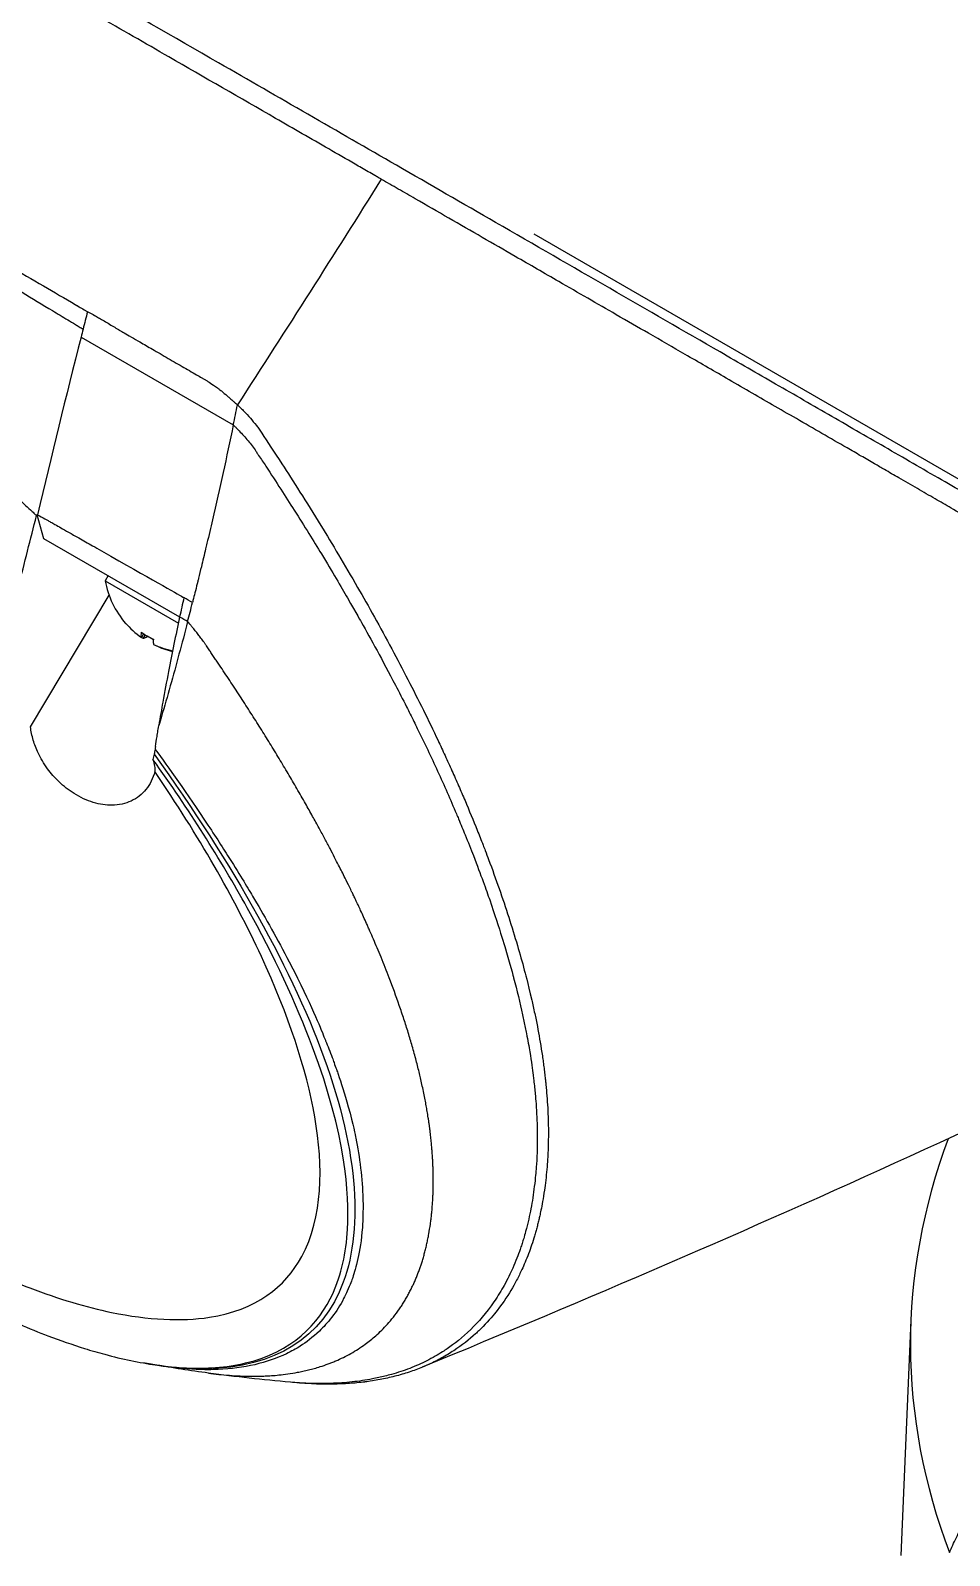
# Model space of a CAD drawing. Header units: millimetres. Extents: x 0 to 4378, y 0 to 2376.
# Drawn here: x 2578 to 2624.8, y 1085.2 to 1162.8 of the extents above; entities that cross this region are included whole.
import ezdxf

# ---------------------------------------------------------------- set-up
doc = ezdxf.new("R2010")
doc.units = ezdxf.units.MM
doc.header["$LTSCALE"] = 0.2
doc.layers.add('01_Object Line', color=4, linetype='Continuous')

# ---------------------------------------------------------------- blocks, each defined once
blk = doc.blocks.new('A$C7c2cc22e_1')
for p, q in [((143.567, 89.489), (93.457, 118.42)), ((70.196, 114.767), (70.19, 114.764)), ((71.664, 113.93), (71.664, 113.931)), ((72.081, 113.681), (72.081, 113.681)), ((72.374, 113.506), (72.374, 113.506)), ((70.381, 113.175), (78.138, 108.697)), ((68.116, 104.083), (68.133, 104.147)), ((68.133, 104.147), (68.478, 102.919)), ((68.478, 102.919), (75.406, 98.92)), ((71.759, 101.025), (71.609, 100.765)), ((71.609, 100.765), (75.339, 98.612)), ((67.808, 93.325), (71.807, 100.029)), ((75.914, 99.081), (75.914, 99.081)), ((73.567, 98.07), (73.459, 97.883)), ((73.647, 98.019), (73.542, 97.835)), ((74.169, 97.484), (74.164, 97.476)), ((79.621, 83.856), (79.621, 83.857)), ((85.215, 82.656), (85.215, 82.656)), ((93.002, 80.78), (93.002, 80.78)), ((81.484, 80.37), (81.484, 80.37)), ((92.437, 80.463), (92.437, 80.463)), ((83.527, 75.496), (83.526, 75.495)), ((94.179, 73.185), (94.179, 73.185)), ((88.325, 70.303), (88.323, 70.302)), ((84.323, 68.361), (84.323, 68.361)), ((84.743, 68.564), (84.743, 68.564)), ((87.364, 65.057), (87.363, 65.057)), ((92.433, 64.901), (92.434, 64.901)), ((112.65, 63.124), (112.137, 51.133)), ((76.877, 60.42), (76.877, 60.42)), ((81.043, 59.956), (81.043, 59.956))]:
    blk.add_line(p, q)
blk.add_arc((76.057, 101.568), 4.52, 190.23927, 221.11569)
for centre, major_axis, ratio, start_param, end_param in [((349.822, 164.031), (-208.853, -361.745), 0.577358, 5.164502, 5.166839), ((81.428, 117.325), (19.442, 73.226), 0.127385, 1.655733, 1.661268), ((292.283, 205.924), (-182.918, -328.259), 0.457828, 5.239498, 5.26738), ((10.909, 165.217), (5.429, 156.221), 0.471587, 4.35863, 4.365662), ((31.69, 145.559), (-3.46, -106.502), 0.473271, 1.130487, 1.140589), ((74.812, 102.287), (-2.14, -3.707), 0.13192, 6.1984, 6.279137), ((76.015, 101.592), (-2.252, -3.901), 0.99126, 5.955485, 6.202632), ((50.946, 113.011), (-26.703, 15.385), 0.000064, 3.514611, 3.554449), ((75.746, 101.748), (-2.252, -3.901), 0.13192, 5.955485, 6.202632), ((75.891, 101.664), (-2.14, -3.707), 0.99126, 6.1984, 6.367971), ((76.098, 101.545), (-2.252, -3.901), 0.99126, 6.181124, 6.202632), ((75.746, 101.748), (-2.252, -3.901), 0.13192, 0.080554, 0.31695), ((76.222, 101.473), (-2.14, -3.707), 0.99126, 6.23809, 6.279137), ((76.368, 101.389), (-2.252, -3.901), 0.13192, 5.955485, 6.202632), ((76.015, 101.592), (-2.252, -3.901), 0.99126, 0.080554, 0.308679), ((76.098, 101.545), (-2.252, -3.901), 0.99126, 0.080554, 0.288386), ((198.541, 61.899), (-85.917, 0), 0.57735, 6.070864, 6.498972)]:
    blk.add_ellipse(centre, major_axis=major_axis, ratio=ratio, start_param=start_param, end_param=end_param)
for points, knots in [([(85.676, 121.21), (85.659, 121.219), (85.595, 121.256), (85.454, 121.338), (85.398, 121.37), (85.231, 121.466), (85.12, 121.53), (84.785, 121.723), (84.562, 121.851), (83.892, 122.237), (83.444, 122.495), (82.099, 123.27), (81.198, 123.788), (78.49, 125.347), (76.673, 126.393), (73.646, 128.136), (72.436, 128.832), (69.619, 130.454), (68.016, 131.377), (65.527, 132.81), (64.631, 133.326), (63.266, 134.113), (62.792, 134.385), (61.819, 134.946), (61.32, 135.234), (59.636, 136.204), (58.468, 136.877), (56.205, 138.182), (55.11, 138.813), (52.984, 140.04), (51.954, 140.634), (49.961, 141.785), (48.999, 142.341), (47.844, 143.009), (47.615, 143.142), (46.936, 143.535), (46.494, 143.791), (45.621, 144.298), (45.19, 144.547), (44.379, 145.018), (43.998, 145.24), (42.929, 145.861), (42.267, 146.246), (41.092, 146.931), (40.572, 147.235), (39.648, 147.774), (39.239, 148.014), (38.764, 148.292), (38.68, 148.341), (38.456, 148.472), (38.319, 148.552), (37.893, 148.802), (37.614, 148.966), (36.884, 149.394), (36.461, 149.643), (35.5, 150.209), (35.013, 150.497), (34.408, 150.855), (34.227, 150.962), (34.027, 151.081), (33.988, 151.105), (33.895, 151.16), (33.841, 151.192), (33.765, 151.238), (33.741, 151.252), (33.705, 151.274), (33.693, 151.281), (33.663, 151.299), (33.65, 151.306), (33.647, 151.308)], [-1.691817, -1.691817, -1.691817, -1.691817, -1.685693, -1.685693, -1.681725, -1.681725, -1.673789, -1.673789, -1.657916, -1.657916, -1.626174, -1.626174, -1.562675, -1.562675, -1.435698, -1.435698, -1.351034, -1.351034, -1.238185, -1.238185, -1.174022, -1.174022, -1.139664, -1.139664, -1.103057, -1.103057, -1.015385, -1.015385, -0.929461, -0.929461, -0.843958, -0.843958, -0.758525, -0.758525, -0.737003, -0.737003, -0.694304, -0.694304, -0.650672, -0.650672, -0.610004, -0.610004, -0.533695, -0.533695, -0.466986, -0.466986, -0.408715, -0.408715, -0.396001, -0.396001, -0.374521, -0.374521, -0.328153, -0.328153, -0.246913, -0.246913, -0.125005, -0.125005, -0.064057, -0.064057, -0.04882, -0.04882, -0.025982, -0.025982, -0.014544, -0.014544, -0.008825, -0.008825, -0.000001, -0.000001, -0.000001, -0.000001]), ([(144.844, 88.054), (144.841, 88.055), (144.816, 88.072), (144.73, 88.124), (144.693, 88.147), (144.567, 88.223), (144.464, 88.285), (144.099, 88.503), (143.783, 88.691), (142.63, 89.37), (141.59, 89.979), (139.471, 91.215), (138.519, 91.769), (136.445, 92.974), (135.587, 93.471), (135.251, 93.668), (135.191, 93.702), (134.948, 93.845), (134.763, 93.953), (133.809, 94.512), (132.977, 94.998), (131.112, 96.089), (130.068, 96.699), (128.471, 97.632), (127.974, 97.923), (127.298, 98.317), (127.139, 98.411), (126.813, 98.601), (126.649, 98.696), (126.148, 98.986), (125.792, 99.193), (124.766, 99.788), (124.092, 100.179), (121.778, 101.52), (120.094, 102.495), (117.501, 103.997), (116.628, 104.502), (115.296, 105.273), (114.845, 105.533), (113.425, 106.355), (112.458, 106.914), (110.53, 108.028), (109.585, 108.574), (107.678, 109.676), (106.727, 110.225), (104.83, 111.321), (103.887, 111.865), (99.265, 114.533), (95.436, 116.741), (89.833, 119.969), (88.146, 120.941), (83.463, 123.638), (80.433, 125.382), (72.809, 129.772), (68.234, 132.405), (62.711, 135.586), (61.621, 136.214), (59.742, 137.297), (58.946, 137.756), (57.573, 138.547), (56.991, 138.883), (55.555, 139.711), (54.71, 140.199), (53.056, 141.153), (52.249, 141.619), (51.462, 142.073)], [0.000001, 0.000001, 0.000001, 0.000001, 0.020999, 0.020999, 0.03362, 0.03362, 0.058853, 0.058853, 0.10929, 0.10929, 0.210139, 0.210139, 0.277387, 0.277387, 0.343259, 0.343259, 0.357255, 0.357255, 0.400141, 0.400141, 0.572106, 0.572106, 0.758153, 0.758153, 0.839265, 0.839265, 0.865124, 0.865124, 0.885821, 0.885821, 0.936976, 0.936976, 1.031169, 1.031169, 1.255712, 1.255712, 1.367089, 1.367089, 1.423303, 1.423303, 1.543936, 1.543936, 1.662482, 1.662482, 1.779397, 1.779397, 1.892284, 1.892284, 2.327177, 2.327177, 2.51121, 2.51121, 2.83327, 2.83327, 3.318061, 3.318061, 3.439024, 3.439024, 3.529698, 3.529698, 3.597738, 3.597738, 3.699741, 3.699741, 3.801674, 3.801674, 3.801674, 3.801674]), ([(31.758, 136.952), (31.781, 136.939), (31.803, 136.926), (31.826, 136.913), (31.858, 136.895), (31.89, 136.876), (31.922, 136.858), (32.442, 136.559), (33.022, 136.225), (33.661, 135.855), (33.931, 135.699), (34.211, 135.537), (34.502, 135.369), (34.696, 135.257), (34.887, 135.146), (35.074, 135.038), (35.307, 134.903), (35.534, 134.771), (35.753, 134.645), (36.723, 134.083), (37.527, 133.619), (38.057, 133.312), (38.098, 133.289), (38.14, 133.265), (38.181, 133.241), (38.917, 132.816), (39.816, 132.297), (40.917, 131.661), (41.358, 131.407), (41.831, 131.134), (42.339, 130.842), (42.356, 130.832), (42.374, 130.821), (42.391, 130.811), (42.941, 130.494), (43.456, 130.197), (43.93, 129.924), (44.936, 129.343), (45.757, 128.87), (46.354, 128.525), (46.716, 128.316), (46.996, 128.155), (47.19, 128.042), (47.205, 128.034), (47.219, 128.026), (47.233, 128.018), (47.506, 127.86), (47.775, 127.705), (48.04, 127.552), (48.333, 127.383), (48.62, 127.217), (48.903, 127.054), (49.516, 126.7), (50.106, 126.36), (50.667, 126.036), (51.308, 125.665), (51.913, 125.316), (52.478, 124.99), (53.157, 124.598), (53.777, 124.24), (54.333, 123.919), (54.986, 123.542), (55.552, 123.215), (56.024, 122.942), (56.093, 122.903), (56.162, 122.863), (56.229, 122.824), (56.994, 122.382), (57.641, 122.009), (58.161, 121.709), (58.847, 121.313), (59.312, 121.045), (59.549, 120.908), (60.072, 120.608), (60.924, 120.119), (62.122, 119.433), (62.454, 119.243), (62.813, 119.037), (63.199, 118.816), (64.373, 118.144), (65.37, 117.571), (66.181, 117.105), (66.454, 116.947), (66.706, 116.802), (66.937, 116.668), (68.137, 115.975), (69.254, 115.323), (70.282, 114.716), (70.368, 114.665), (70.454, 114.615), (70.538, 114.565), (70.581, 114.539), (70.624, 114.514), (70.667, 114.489), (70.681, 114.481), (70.695, 114.472), (70.709, 114.464)], [0, 0, 0, 0, 0.00361, 0.00361, 0.00361, 0.008721, 0.008721, 0.008721, 0.090486, 0.090486, 0.090486, 0.125, 0.125, 0.125, 0.141082, 0.141082, 0.141082, 0.161133, 0.161133, 0.161133, 0.25, 0.25, 0.25, 0.254893, 0.254893, 0.254893, 0.340688, 0.340688, 0.340688, 0.375, 0.375, 0.375, 0.375879, 0.375879, 0.375879, 0.403474, 0.403474, 0.403474, 0.461942, 0.461942, 0.461942, 0.497315, 0.497315, 0.497315, 0.5, 0.5, 0.5, 0.513913, 0.513913, 0.513913, 0.529261, 0.529261, 0.529261, 0.562572, 0.562572, 0.562572, 0.600636, 0.600636, 0.600636, 0.646363, 0.646363, 0.646363, 0.7, 0.7, 0.7, 0.702738, 0.702738, 0.702738, 0.733893, 0.733893, 0.733893, 0.775, 0.775, 0.775, 0.833716, 0.833716, 0.833716, 0.85, 0.85, 0.85, 0.906076, 0.906076, 0.906076, 0.925, 0.925, 0.925, 0.990784, 0.990784, 0.990784, 0.996291, 0.996291, 0.996291, 0.999075, 0.999075, 0.999075, 1, 1, 1, 1]), ([(31.516, 136), (31.54, 135.988), (31.565, 135.976), (31.59, 135.963), (31.614, 135.951), (31.639, 135.938), (31.664, 135.926), (31.715, 135.9), (31.765, 135.875), (31.817, 135.849), (31.919, 135.797), (32.024, 135.744), (32.131, 135.69), (32.345, 135.581), (32.568, 135.467), (32.799, 135.348), (33.262, 135.109), (33.76, 134.85), (34.291, 134.57), (34.823, 134.289), (35.388, 133.988), (35.985, 133.667), (36.582, 133.345), (37.211, 133.003), (37.87, 132.643), (38.529, 132.282), (39.217, 131.902), (39.933, 131.504), (40.649, 131.105), (41.392, 130.689), (42.161, 130.257), (42.545, 130.04), (42.935, 129.819), (43.332, 129.595), (43.728, 129.37), (44.131, 129.141), (44.539, 128.908), (44.947, 128.675), (45.361, 128.438), (45.781, 128.197), (45.991, 128.077), (46.203, 127.955), (46.416, 127.832), (46.628, 127.71), (46.841, 127.587), (47.056, 127.463), (47.271, 127.339), (47.487, 127.214), (47.705, 127.088), (47.922, 126.962), (48.141, 126.835), (48.361, 126.707), (48.801, 126.452), (49.246, 126.193), (49.696, 125.931), (50.146, 125.669), (50.6, 125.404), (51.059, 125.136), (51.517, 124.868), (51.98, 124.597), (52.447, 124.323), (53.382, 123.775), (54.332, 123.217), (55.296, 122.648), (56.261, 122.079), (57.239, 121.501), (58.229, 120.914), (59.219, 120.328), (60.22, 119.733), (61.231, 119.131), (62.241, 118.529), (63.26, 117.921), (64.286, 117.307), (65.311, 116.694), (66.342, 116.075), (67.376, 115.453), (67.893, 115.142), (68.411, 114.831), (68.929, 114.519), (69.188, 114.362), (69.447, 114.206), (69.706, 114.05), (69.836, 113.972), (69.966, 113.893), (70.095, 113.815), (70.16, 113.776), (70.225, 113.737), (70.29, 113.698), (70.354, 113.659), (70.419, 113.619), (70.484, 113.58)], [0, 0, 0, 0, 0.0039109, 0.0039109, 0.0039109, 0.0078218, 0.0078218, 0.0078218, 0.0156437, 0.0156437, 0.0156437, 0.0312874, 0.0312874, 0.0312874, 0.0625747, 0.0625747, 0.0625747, 0.1251494, 0.1251494, 0.1251494, 0.1877242, 0.1877242, 0.1877242, 0.2502989, 0.2502989, 0.2502989, 0.3128736, 0.3128736, 0.3128736, 0.3754483, 0.3754483, 0.3754483, 0.4067357, 0.4067357, 0.4067357, 0.4380231, 0.4380231, 0.4380231, 0.4693104, 0.4693104, 0.4693104, 0.4849915, 0.4849915, 0.4849915, 0.5005978, 0.5005978, 0.5005978, 0.5162041, 0.5162041, 0.5162041, 0.5318104, 0.5318104, 0.5318104, 0.5630231, 0.5630231, 0.5630231, 0.5942357, 0.5942357, 0.5942357, 0.6254483, 0.6254483, 0.6254483, 0.6878736, 0.6878736, 0.6878736, 0.7502989, 0.7502989, 0.7502989, 0.8127242, 0.8127242, 0.8127242, 0.8751494, 0.8751494, 0.8751494, 0.9375747, 0.9375747, 0.9375747, 0.9687874, 0.9687874, 0.9687874, 0.9843937, 0.9843937, 0.9843937, 0.9921968, 0.9921968, 0.9921968, 0.9960984, 0.9960984, 0.9960984, 1, 1, 1, 1]), ([(29.226, 126.606), (29.254, 126.61), (29.282, 126.614), (29.31, 126.618), (29.339, 126.622), (29.367, 126.626), (29.395, 126.629), (29.453, 126.636), (29.51, 126.643), (29.569, 126.649), (29.685, 126.661), (29.804, 126.67), (29.924, 126.677), (30.166, 126.691), (30.417, 126.696), (30.676, 126.691), (31.194, 126.681), (31.746, 126.633), (32.33, 126.548), (32.914, 126.462), (33.531, 126.34), (34.177, 126.18), (34.823, 126.021), (35.5, 125.825), (36.204, 125.593), (36.908, 125.361), (37.639, 125.093), (38.396, 124.791), (39.152, 124.489), (39.933, 124.152), (40.737, 123.782), (41.138, 123.597), (41.545, 123.404), (41.958, 123.203), (42.37, 123.001), (42.788, 122.791), (43.211, 122.573), (43.633, 122.354), (44.061, 122.127), (44.494, 121.891), (44.711, 121.772), (44.929, 121.652), (45.149, 121.528), (45.367, 121.406), (45.587, 121.28), (45.808, 121.153), (46.029, 121.025), (46.251, 120.895), (46.474, 120.762), (46.697, 120.63), (46.921, 120.495), (47.146, 120.358), (47.596, 120.083), (48.049, 119.8), (48.506, 119.51), (48.962, 119.22), (49.422, 118.922), (49.884, 118.617), (50.345, 118.312), (50.809, 118.001), (51.276, 117.683), (52.208, 117.048), (53.148, 116.387), (54.092, 115.703), (55.036, 115.019), (55.985, 114.313), (56.934, 113.585), (57.884, 112.858), (58.834, 112.11), (59.783, 111.345), (60.731, 110.579), (61.676, 109.796), (62.616, 108.997), (63.555, 108.199), (64.488, 107.385), (65.412, 106.56), (65.874, 106.147), (66.333, 105.732), (66.79, 105.313), (67.018, 105.104), (67.245, 104.895), (67.472, 104.684), (67.585, 104.579), (67.699, 104.474), (67.812, 104.368), (67.868, 104.315), (67.924, 104.263), (67.981, 104.21), (68.026, 104.167), (68.071, 104.125), (68.116, 104.083)], [0, 0, 0, 0, 0.003914, 0.003914, 0.003914, 0.007828, 0.007828, 0.007828, 0.015656, 0.015656, 0.015656, 0.031312, 0.031312, 0.031312, 0.062623, 0.062623, 0.062623, 0.125247, 0.125247, 0.125247, 0.18787, 0.18787, 0.18787, 0.250493, 0.250493, 0.250493, 0.313116, 0.313116, 0.313116, 0.37574, 0.37574, 0.37574, 0.407051, 0.407051, 0.407051, 0.438363, 0.438363, 0.438363, 0.469675, 0.469675, 0.469675, 0.485368, 0.485368, 0.485368, 0.500986, 0.500986, 0.500986, 0.516605, 0.516605, 0.516605, 0.532223, 0.532223, 0.532223, 0.56346, 0.56346, 0.56346, 0.594697, 0.594697, 0.594697, 0.625934, 0.625934, 0.625934, 0.688408, 0.688408, 0.688408, 0.750881, 0.750881, 0.750881, 0.813355, 0.813355, 0.813355, 0.875829, 0.875829, 0.875829, 0.938303, 0.938303, 0.938303, 0.969539, 0.969539, 0.969539, 0.985158, 0.985158, 0.985158, 0.992967, 0.992967, 0.992967, 0.996872, 0.996872, 0.996872, 1, 1, 1, 1]), ([(144.344, 87.188), (144.343, 87.189), (144.327, 87.199), (144.313, 87.207), (144.305, 87.212), (144.278, 87.229), (144.258, 87.242), (144.192, 87.282), (144.14, 87.314), (143.961, 87.421), (143.812, 87.51), (143.278, 87.828), (142.807, 88.105), (142.068, 88.539), (141.896, 88.64), (141.508, 88.867), (141.291, 88.994), (140.805, 89.278), (140.534, 89.437), (139.926, 89.792), (139.585, 89.991), (139.012, 90.325), (138.79, 90.454), (138.363, 90.703), (138.157, 90.822), (137.716, 91.079), (137.48, 91.216), (137.144, 91.412), (137.048, 91.469), (136.86, 91.577), (136.771, 91.628), (136.53, 91.768), (136.386, 91.852), (136.126, 92.003), (136.015, 92.067), (135.789, 92.198), (135.672, 92.266), (135.499, 92.367), (135.447, 92.397), (135.313, 92.475), (135.223, 92.527), (135.11, 92.592), (135.081, 92.61), (135.029, 92.64), (135.005, 92.654), (134.958, 92.681), (134.941, 92.691), (134.902, 92.713), (134.877, 92.728), (134.81, 92.767), (134.769, 92.791), (134.67, 92.849), (134.611, 92.883), (134.461, 92.971), (134.369, 93.025), (134.183, 93.134), (134.089, 93.189), (133.702, 93.415), (133.401, 93.591), (132.166, 94.314), (131.157, 94.904), (129.571, 95.831), (129.057, 96.131), (128.022, 96.736), (127.503, 97.04), (126.821, 97.438), (126.673, 97.525), (126.488, 97.633), (126.446, 97.658), (126.33, 97.725), (126.252, 97.77), (125.61, 98.143), (125.019, 98.485), (123.736, 99.229), (123.057, 99.623), (121.079, 100.769), (119.755, 101.536), (117.807, 102.664), (117.208, 103.011), (116.319, 103.525), (116.034, 103.69), (115.398, 104.058), (115.047, 104.262), (114.425, 104.621), (114.154, 104.778), (113.584, 105.107), (113.285, 105.281), (112.669, 105.637), (112.352, 105.82), (111.792, 106.144), (111.546, 106.286), (111.133, 106.525), (110.966, 106.622), (110.568, 106.851), (110.339, 106.983), (109.872, 107.254), (109.634, 107.391), (108.973, 107.773), (108.548, 108.019), (107.688, 108.516), (107.254, 108.767), (106.408, 109.255), (105.998, 109.492), (104.81, 110.178), (104.028, 110.63), (102.546, 111.485), (101.849, 111.887), (100.531, 112.648), (99.912, 113.005), (98.743, 113.679), (98.195, 113.995), (96.678, 114.87), (95.705, 115.431), (93.986, 116.422), (93.244, 116.85), (91.38, 117.924), (90.251, 118.575), (88.545, 119.557), (87.974, 119.886), (87.114, 120.381), (86.827, 120.547), (86.396, 120.795), (86.252, 120.878), (85.964, 121.044), (85.82, 121.127), (85.676, 121.21)], [-8.505803, -8.505803, -8.505803, -8.505803, -8.494785, -8.494785, -8.478063, -8.478063, -8.444627, -8.444627, -8.377752, -8.377752, -8.243883, -8.243883, -7.976301, -7.976301, -7.899894, -7.899894, -7.812617, -7.812617, -7.713811, -7.713811, -7.601206, -7.601206, -7.533204, -7.533204, -7.472897, -7.472897, -7.406802, -7.406802, -7.380659, -7.380659, -7.356701, -7.356701, -7.315971, -7.315971, -7.284981, -7.284981, -7.253286, -7.253286, -7.239037, -7.239037, -7.215436, -7.215436, -7.206289, -7.206289, -7.198131, -7.198131, -7.189482, -7.189482, -7.169747, -7.169747, -7.137337, -7.137337, -7.092372, -7.092372, -7.023785, -7.023785, -6.954937, -6.954937, -6.744242, -6.744242, -6.117798, -6.117798, -5.832068, -5.832068, -5.558694, -5.558694, -5.484409, -5.484409, -5.462186, -5.462186, -5.424226, -5.424226, -5.133135, -5.133135, -4.815364, -4.815364, -4.21958, -4.21958, -3.958906, -3.958906, -3.836726, -3.836726, -3.68748, -3.68748, -3.57408, -3.57408, -3.448904, -3.448904, -3.319244, -3.319244, -3.216967, -3.216967, -3.148248, -3.148248, -3.053871, -3.053871, -2.956865, -2.956865, -2.784948, -2.784948, -2.611143, -2.611143, -2.449015, -2.449015, -2.143448, -2.143448, -1.875779, -1.875779, -1.641341, -1.641341, -1.436279, -1.436279, -1.077298, -1.077298, -0.807986, -0.807986, -0.404105, -0.404105, -0.202149, -0.202149, -0.101195, -0.101195, -0.050717, -0.050717, 0, 0, 0, 0]), ([(70.709, 114.464), (70.717, 114.46), (70.724, 114.456), (70.732, 114.452), (70.753, 114.441), (70.775, 114.43), (70.798, 114.418), (70.883, 114.374), (70.971, 114.327), (71.06, 114.278), (71.131, 114.239), (71.204, 114.198), (71.277, 114.156), (71.291, 114.148), (71.306, 114.14), (71.32, 114.132), (71.463, 114.05), (71.634, 113.949), (71.834, 113.829), (71.941, 113.765), (72.013, 113.722), (72.102, 113.669), (72.183, 113.62), (72.264, 113.572), (72.345, 113.523), (72.36, 113.515), (72.374, 113.506), (72.388, 113.498), (72.46, 113.455), (72.646, 113.346), (72.946, 113.173), (73.089, 113.09), (73.232, 113.008), (73.376, 112.925), (73.589, 112.802), (73.802, 112.679), (74.015, 112.556), (74.146, 112.48), (74.276, 112.405), (74.406, 112.33), (74.478, 112.288), (74.55, 112.246), (74.622, 112.205), (74.894, 112.048), (75.165, 111.891), (75.436, 111.734), (75.686, 111.59), (75.935, 111.446), (76.185, 111.302), (76.285, 111.243), (76.379, 111.189), (76.465, 111.139), (76.51, 111.113), (76.553, 111.088), (76.594, 111.064), (76.616, 111.051), (76.637, 111.039), (76.658, 111.027), (76.68, 111.014), (76.701, 111.001), (76.722, 110.989), (76.738, 110.979), (76.753, 110.97), (76.768, 110.961), (76.804, 110.939), (76.873, 110.897), (76.973, 110.831), (77.065, 110.771), (77.184, 110.69), (77.326, 110.586), (77.375, 110.55), (77.418, 110.517), (77.456, 110.489), (77.516, 110.443), (77.561, 110.407), (77.591, 110.382), (77.625, 110.354), (77.711, 110.283), (77.846, 110.163), (77.868, 110.144), (77.889, 110.125), (77.909, 110.107), (77.983, 110.04), (78.046, 109.984), (78.096, 109.939), (78.107, 109.93), (78.118, 109.92), (78.129, 109.911), (78.167, 109.877), (78.204, 109.845), (78.24, 109.815), (78.279, 109.782), (78.316, 109.751), (78.352, 109.722)], [0, 0, 0, 0, 0.0029676, 0.0029676, 0.0029676, 0.0116446, 0.0116446, 0.0116446, 0.0450204, 0.0450204, 0.0450204, 0.0714286, 0.0714286, 0.0714286, 0.0780665, 0.0780665, 0.0780665, 0.1428234, 0.1428234, 0.1428234, 0.1773986, 0.1773986, 0.1773986, 0.2087506, 0.2087506, 0.2087506, 0.2142857, 0.2142857, 0.2142857, 0.2857143, 0.2857143, 0.2857143, 0.3405637, 0.3405637, 0.3405637, 0.4223453, 0.4223453, 0.4223453, 0.4723638, 0.4723638, 0.4723638, 0.5, 0.5, 0.5, 0.6041658, 0.6041658, 0.6041658, 0.7, 0.7, 0.7, 0.7324397, 0.7324397, 0.7324397, 0.7492117, 0.7492117, 0.7492117, 0.7582038, 0.7582038, 0.7582038, 0.7676874, 0.7676874, 0.7676874, 0.775, 0.775, 0.775, 0.8140665, 0.8140665, 0.8140665, 0.85, 0.85, 0.85, 0.8644279, 0.8644279, 0.8644279, 0.8875, 0.8875, 0.8875, 0.925, 0.925, 0.925, 0.932909, 0.932909, 0.932909, 0.9625, 0.9625, 0.9625, 0.9669116, 0.9669116, 0.9669116, 0.9827559, 0.9827559, 0.9827559, 1, 1, 1, 1]), ([(78.352, 109.722), (78.353, 109.721), (78.382, 109.694), (78.438, 109.64), (78.461, 109.617), (78.49, 109.589), (78.523, 109.556), (78.57, 109.51), (78.626, 109.453), (78.69, 109.386), (78.781, 109.291), (78.89, 109.176), (79.011, 109.036), (79.105, 108.929), (79.206, 108.808), (79.312, 108.67), (79.358, 108.61), (79.405, 108.547), (79.451, 108.48), (79.474, 108.448), (79.496, 108.416), (79.518, 108.383), (79.539, 108.351), (79.561, 108.318), (79.583, 108.285), (79.871, 107.853), (80.217, 107.33), (80.614, 106.718), (81.177, 105.851), (81.845, 104.804), (82.598, 103.575), (83.176, 102.633), (83.803, 101.584), (84.467, 100.43), (85.027, 99.458), (85.612, 98.411), (86.212, 97.293), (86.483, 96.787), (86.757, 96.266), (87.033, 95.731), (87.294, 95.225), (87.556, 94.707), (87.818, 94.176), (88.068, 93.671), (88.317, 93.156), (88.565, 92.629), (88.685, 92.375), (88.805, 92.118), (88.925, 91.859), (89.041, 91.606), (89.158, 91.35), (89.273, 91.093), (89.387, 90.84), (89.499, 90.585), (89.612, 90.329), (89.721, 90.077), (89.831, 89.824), (89.94, 89.568), (90.151, 89.072), (90.359, 88.568), (90.563, 88.058), (90.663, 87.81), (90.761, 87.56), (90.859, 87.309), (90.896, 87.213), (90.933, 87.118), (90.969, 87.022), (91.028, 86.869), (91.086, 86.716), (91.143, 86.564), (91.329, 86.069), (91.507, 85.577), (91.678, 85.088), (92.019, 84.111), (92.329, 83.148), (92.607, 82.201), (92.732, 81.776), (92.85, 81.355), (92.961, 80.937), (92.988, 80.835), (93.131, 80.317), (93.338, 79.412), (93.386, 79.205), (93.436, 78.978), (93.489, 78.732), (93.533, 78.522), (93.579, 78.298), (93.625, 78.061), (93.703, 77.659), (93.781, 77.219), (93.853, 76.745), (93.87, 76.636), (93.887, 76.524), (93.903, 76.411), (93.917, 76.309), (93.931, 76.206), (93.945, 76.101), (93.959, 75.997), (93.973, 75.891), (93.986, 75.783), (93.998, 75.679), (94.01, 75.574), (94.022, 75.467), (94.027, 75.427), (94.031, 75.386), (94.036, 75.345), (94.042, 75.281), (94.049, 75.217), (94.055, 75.154), (94.066, 75.049), (94.075, 74.946), (94.084, 74.844), (94.103, 74.633), (94.119, 74.428), (94.132, 74.23), (94.145, 74.022), (94.156, 73.821), (94.164, 73.627), (94.173, 73.422), (94.179, 73.225), (94.182, 73.035), (94.186, 72.834), (94.186, 72.64), (94.185, 72.455), (94.183, 72.256), (94.179, 72.067), (94.173, 71.886), (94.17, 71.79), (94.166, 71.697), (94.162, 71.607), (94.157, 71.512), (94.152, 71.419), (94.146, 71.329), (94.135, 71.138), (94.121, 70.956), (94.105, 70.784), (94.089, 70.595), (94.07, 70.417), (94.051, 70.25), (94.029, 70.063), (94.006, 69.889), (93.982, 69.727), (93.923, 69.314), (93.861, 68.979), (93.807, 68.714), (93.796, 68.661), (93.785, 68.61), (93.775, 68.562), (93.756, 68.471), (93.737, 68.39), (93.721, 68.319), (93.714, 68.288), (93.706, 68.256), (93.699, 68.225), (93.68, 68.145), (93.66, 68.065), (93.64, 67.985), (93.62, 67.905), (93.599, 67.826), (93.578, 67.748), (93.556, 67.669), (93.534, 67.591), (93.512, 67.514), (93.489, 67.436), (93.467, 67.359), (93.443, 67.283), (93.396, 67.13), (93.346, 66.98), (93.295, 66.83), (93.243, 66.68), (93.191, 66.537), (93.133, 66.39), (93.076, 66.243), (93.014, 66.092), (92.958, 65.963), (92.903, 65.835), (92.855, 65.728), (92.804, 65.621), (92.72, 65.443), (92.63, 65.263), (92.535, 65.085), (92.467, 64.959), (92.381, 64.803), (92.274, 64.626), (92.08, 64.302), (91.815, 63.895), (91.446, 63.443), (91.22, 63.166), (90.955, 62.872), (90.641, 62.574), (90.587, 62.522), (90.531, 62.471), (90.474, 62.419), (90.156, 62.131), (89.789, 61.84), (89.362, 61.56), (89.172, 61.435), (88.97, 61.313), (88.755, 61.194), (88.553, 61.083), (88.339, 60.975), (88.114, 60.872), (88.1, 60.865), (88.086, 60.859), (88.072, 60.853), (87.974, 60.808), (87.876, 60.766), (87.781, 60.727), (87.665, 60.679), (87.551, 60.635), (87.44, 60.593), (87.32, 60.549), (87.203, 60.508), (87.09, 60.471), (86.967, 60.43), (86.848, 60.393), (86.733, 60.359), (86.606, 60.322), (86.485, 60.288), (86.368, 60.258), (86.237, 60.224), (86.112, 60.195), (85.995, 60.169), (85.857, 60.139), (85.73, 60.113), (85.615, 60.091), (85.466, 60.063), (85.337, 60.041), (85.226, 60.024), (85.07, 59.999), (84.953, 59.984), (84.878, 59.974), (84.876, 59.974), (84.873, 59.973), (84.871, 59.973), (84.854, 59.971), (84.834, 59.968), (84.812, 59.965), (84.724, 59.955), (84.597, 59.939), (84.428, 59.923), (84.218, 59.903), (83.944, 59.881), (83.599, 59.867), (83.147, 59.849), (82.574, 59.845), (81.86, 59.89), (81.745, 59.897), (81.626, 59.906), (81.504, 59.916)], [0, 0, 0, 0, 0.016049, 0.016049, 0.016049, 0.0228099, 0.0228099, 0.0228099, 0.0323716, 0.0323716, 0.0323716, 0.0458943, 0.0458943, 0.0458943, 0.0562708, 0.0562708, 0.0562708, 0.0608015, 0.0608015, 0.0608015, 0.0629452, 0.0629452, 0.0629452, 0.0650186, 0.0650186, 0.0650186, 0.0920645, 0.0920645, 0.0920645, 0.1303134, 0.1303134, 0.1303134, 0.1596628, 0.1596628, 0.1596628, 0.1844055, 0.1844055, 0.1844055, 0.1956083, 0.1956083, 0.1956083, 0.2062043, 0.2062043, 0.2062043, 0.2162824, 0.2162824, 0.2162824, 0.2211495, 0.2211495, 0.2211495, 0.2259119, 0.2259119, 0.2259119, 0.230576, 0.230576, 0.230576, 0.2351478, 0.2351478, 0.2351478, 0.2440349, 0.2440349, 0.2440349, 0.2483593, 0.2483593, 0.2483593, 0.25, 0.25, 0.25, 0.2552322, 0.2552322, 0.2552322, 0.2722194, 0.2722194, 0.2722194, 0.3061939, 0.3061939, 0.3061939, 0.3214286, 0.3214286, 0.3214286, 0.3561007, 0.3561007, 0.3561007, 0.3640242, 0.3640242, 0.3640242, 0.3707908, 0.3707908, 0.3707908, 0.3822485, 0.3822485, 0.3822485, 0.384892, 0.384892, 0.384892, 0.3872793, 0.3872793, 0.3872793, 0.389664, 0.389664, 0.389664, 0.3919728, 0.3919728, 0.3919728, 0.3928571, 0.3928571, 0.3928571, 0.3950633, 0.3950633, 0.3950633, 0.39875, 0.39875, 0.39875, 0.4063746, 0.4063746, 0.4063746, 0.4143757, 0.4143757, 0.4143757, 0.4228152, 0.4228152, 0.4228152, 0.4317742, 0.4317742, 0.4317742, 0.4413625, 0.4413625, 0.4413625, 0.4464286, 0.4464286, 0.4464286, 0.4493381, 0.4493381, 0.4493381, 0.4554945, 0.4554945, 0.4554945, 0.4622248, 0.4622248, 0.4622248, 0.4697277, 0.4697277, 0.4697277, 0.4888334, 0.4888334, 0.4888334, 0.492689, 0.492689, 0.492689, 0.5, 0.5, 0.5, 0.5015459, 0.5015459, 0.5015459, 0.5055212, 0.5055212, 0.5055212, 0.5094966, 0.5094966, 0.5094966, 0.5134719, 0.5134719, 0.5134719, 0.5174473, 0.5174473, 0.5174473, 0.525398, 0.525398, 0.525398, 0.5333487, 0.5333487, 0.5333487, 0.5412994, 0.5412994, 0.5412994, 0.5492501, 0.5492501, 0.5492501, 0.5625, 0.5625, 0.5625, 0.5783798, 0.5783798, 0.5783798, 0.6072856, 0.6072856, 0.6072856, 0.625, 0.625, 0.625, 0.6304213, 0.6304213, 0.6304213, 0.6606206, 0.6606206, 0.6606206, 0.6740805, 0.6740805, 0.6740805, 0.6867198, 0.6867198, 0.6867198, 0.6875, 0.6875, 0.6875, 0.6911993, 0.6911993, 0.6911993, 0.6956919, 0.6956919, 0.6956919, 0.7005121, 0.7005121, 0.7005121, 0.7057443, 0.7057443, 0.7057443, 0.7115163, 0.7115163, 0.7115163, 0.7180408, 0.7180408, 0.7180408, 0.7257219, 0.7257219, 0.7257219, 0.7355508, 0.7355508, 0.7355508, 0.7495265, 0.7495265, 0.7495265, 0.75, 0.75, 0.75, 0.7534117, 0.7534117, 0.7534117, 0.766834, 0.766834, 0.766834, 0.7834564, 0.7834564, 0.7834564, 0.8052585, 0.8052585, 0.8052585, 0.8087619, 0.8087619, 0.8087619, 0.8087619]), ([(78.138, 108.697), (77.797, 107.074), (77.444, 105.463), (77.076, 103.866), (76.984, 103.467), (76.891, 103.069), (76.797, 102.671), (76.775, 102.578), (76.752, 102.485), (76.73, 102.391), (76.658, 102.087), (76.585, 101.783), (76.512, 101.482), (76.464, 101.285), (76.414, 101.08), (76.368, 100.892), (76.354, 100.837), (76.34, 100.78), (76.326, 100.722), (76.291, 100.581), (76.253, 100.427), (76.208, 100.249), (76.177, 100.122), (76.143, 99.989), (76.11, 99.857), (76.093, 99.789), (76.076, 99.721), (76.059, 99.654)], [-1, -1, -1, -1, -0.457878, -0.457878, -0.457878, -0.322347, -0.322347, -0.322347, -0.290547, -0.290547, -0.290547, -0.186816, -0.186816, -0.186816, -0.119051, -0.119051, -0.119051, -0.099148, -0.099148, -0.099148, -0.051286, -0.051286, -0.051286, -0.017403, -0.017403, -0.017403, 0, 0, 0, 0]), ([(78.138, 108.697), (78.158, 108.677), (78.179, 108.657), (78.199, 108.638), (78.219, 108.618), (78.239, 108.598), (78.259, 108.578), (78.299, 108.538), (78.339, 108.498), (78.378, 108.457), (78.458, 108.376), (78.535, 108.294), (78.611, 108.211), (78.687, 108.128), (78.762, 108.043), (78.834, 107.958), (78.907, 107.872), (78.978, 107.785), (79.046, 107.697), (79.115, 107.608), (79.181, 107.518), (79.244, 107.426), (79.259, 107.403), (79.275, 107.38), (79.29, 107.357), (79.306, 107.334), (79.321, 107.311), (79.337, 107.287), (79.368, 107.241), (79.399, 107.194), (79.429, 107.148), (79.555, 106.96), (79.678, 106.774), (79.798, 106.592), (80.328, 105.789), (80.807, 105.045), (81.24, 104.363), (81.769, 103.527), (82.228, 102.783), (82.624, 102.13), (83.188, 101.2), (83.624, 100.456), (83.947, 99.899), (84.421, 99.08), (84.653, 98.663), (84.662, 98.647), (85.142, 97.795), (85.73, 96.728), (86.394, 95.454), (86.578, 95.101), (86.767, 94.733), (86.962, 94.349), (87.086, 94.104), (87.212, 93.852), (87.339, 93.594), (87.396, 93.479), (87.453, 93.364), (87.51, 93.249), (87.688, 92.884), (87.864, 92.519), (88.038, 92.153), (88.21, 91.79), (88.379, 91.427), (88.546, 91.062), (88.712, 90.702), (88.874, 90.34), (89.034, 89.978), (89.192, 89.62), (89.347, 89.261), (89.5, 88.901), (89.537, 88.813), (89.574, 88.724), (89.611, 88.636), (89.729, 88.355), (89.84, 88.087), (89.944, 87.831), (90.099, 87.45), (90.239, 87.096), (90.365, 86.77), (90.756, 85.764), (91.021, 85.015), (91.196, 84.51), (91.452, 83.773), (91.655, 83.145), (91.818, 82.619), (92.244, 81.246), (92.408, 80.572), (92.415, 80.546), (92.584, 79.91), (92.737, 79.281), (92.874, 78.662), (92.921, 78.446), (92.967, 78.232), (93.01, 78.018), (93.031, 77.912), (93.052, 77.809), (93.071, 77.71), (93.138, 77.363), (93.193, 77.052), (93.238, 76.775), (93.321, 76.271), (93.374, 75.883), (93.41, 75.598), (93.421, 75.51), (93.432, 75.421), (93.442, 75.333), (93.457, 75.209), (93.47, 75.084), (93.483, 74.965), (93.495, 74.848), (93.506, 74.737), (93.516, 74.625), (93.526, 74.513), (93.536, 74.399), (93.545, 74.287), (93.563, 74.065), (93.577, 73.843), (93.589, 73.621), (93.601, 73.403), (93.609, 73.186), (93.615, 72.968), (93.621, 72.755), (93.623, 72.542), (93.622, 72.329), (93.621, 72.121), (93.618, 71.912), (93.611, 71.704), (93.608, 71.62), (93.605, 71.535), (93.601, 71.451), (93.599, 71.414), (93.594, 71.294), (93.582, 71.094), (93.576, 71.008), (93.569, 70.908), (93.56, 70.794), (93.553, 70.704), (93.544, 70.605), (93.534, 70.497), (93.518, 70.324), (93.497, 70.13), (93.47, 69.915), (93.448, 69.739), (93.422, 69.549), (93.39, 69.346), (93.363, 69.17), (93.331, 68.985), (93.294, 68.791), (93.261, 68.617), (93.224, 68.437), (93.182, 68.25), (93.162, 68.163), (93.142, 68.075), (93.12, 67.985), (93.099, 67.899), (93.077, 67.812), (93.053, 67.724), (93.021, 67.6), (92.986, 67.474), (92.948, 67.346), (92.936, 67.303), (92.922, 67.259), (92.908, 67.212), (92.884, 67.134), (92.858, 67.051), (92.829, 66.962), (92.804, 66.884), (92.776, 66.802), (92.747, 66.716), (92.649, 66.436), (92.528, 66.118), (92.373, 65.771), (92.25, 65.493), (92.105, 65.197), (91.934, 64.889), (91.788, 64.625), (91.621, 64.351), (91.431, 64.073), (91.426, 64.066), (91.421, 64.058), (91.416, 64.051), (91.021, 63.477), (90.618, 63.02), (90.236, 62.647), (89.796, 62.218), (89.384, 61.902), (89.034, 61.662), (88.958, 61.61), (88.878, 61.558), (88.796, 61.505), (88.556, 61.352), (88.288, 61.196), (87.987, 61.045), (87.724, 60.912), (87.437, 60.782), (87.121, 60.661), (86.975, 60.605), (86.824, 60.55), (86.666, 60.498), (86.516, 60.447), (86.36, 60.399), (86.198, 60.353), (86.088, 60.322), (85.975, 60.291), (85.859, 60.263), (85.653, 60.211), (85.44, 60.164), (85.221, 60.123), (85.055, 60.091), (84.885, 60.062), (84.711, 60.036), (84.541, 60.011), (84.367, 59.989), (84.189, 59.97), (83.842, 59.932), (83.481, 59.907), (83.105, 59.895), (82.736, 59.883), (82.353, 59.883), (81.955, 59.898), (81.639, 59.91), (81.334, 59.93), (81.043, 59.956)], [-1, -1, -1, -1, -0.9996299, -0.9996299, -0.9996299, -0.9992585, -0.9992585, -0.9992585, -0.9985118, -0.9985118, -0.9985118, -0.9970025, -0.9970025, -0.9970025, -0.9954711, -0.9954711, -0.9954711, -0.9939167, -0.9939167, -0.9939167, -0.9923382, -0.9923382, -0.9923382, -0.9919396, -0.9919396, -0.9919396, -0.9915395, -0.9915395, -0.9915395, -0.9907344, -0.9907344, -0.9907344, -0.9874459, -0.9874459, -0.9874459, -0.9729653, -0.9729653, -0.9729653, -0.9552462, -0.9552462, -0.9552462, -0.9299864, -0.9299864, -0.9299864, -0.8928571, -0.8928571, -0.8928571, -0.85599, -0.85599, -0.85599, -0.8457982, -0.8457982, -0.8457982, -0.8392857, -0.8392857, -0.8392857, -0.8355115, -0.8355115, -0.8355115, -0.8235942, -0.8235942, -0.8235942, -0.8117985, -0.8117985, -0.8117985, -0.8001205, -0.8001205, -0.8001205, -0.7885569, -0.7885569, -0.7885569, -0.7857143, -0.7857143, -0.7857143, -0.7792361, -0.7792361, -0.7792361, -0.769573, -0.769573, -0.769573, -0.7397959, -0.7397959, -0.7397959, -0.7270957, -0.7270957, -0.7270957, -0.6938776, -0.6938776, -0.6938776, -0.6711853, -0.6711853, -0.6711853, -0.6632653, -0.6632653, -0.6632653, -0.660435, -0.660435, -0.660435, -0.6505867, -0.6505867, -0.6505867, -0.6326531, -0.6326531, -0.6326531, -0.6289844, -0.6289844, -0.6289844, -0.6238469, -0.6238469, -0.6238469, -0.6187644, -0.6187644, -0.6187644, -0.613735, -0.613735, -0.613735, -0.6038292, -0.6038292, -0.6038292, -0.5941176, -0.5941176, -0.5941176, -0.5845891, -0.5845891, -0.5845891, -0.5752338, -0.5752338, -0.5752338, -0.5714286, -0.5714286, -0.5714286, -0.5537049, -0.5537049, -0.5537049, -0.546114, -0.546114, -0.546114, -0.5401196, -0.5401196, -0.5401196, -0.5304683, -0.5304683, -0.5304683, -0.5225505, -0.5225505, -0.5225505, -0.515673, -0.515673, -0.515673, -0.5095094, -0.5095094, -0.5095094, -0.5066344, -0.5066344, -0.5066344, -0.5038748, -0.5038748, -0.5038748, -0.5, -0.5, -0.5, -0.4956655, -0.4956655, -0.4956655, -0.4883425, -0.4883425, -0.4883425, -0.4818339, -0.4818339, -0.4818339, -0.4605542, -0.4605542, -0.4605542, -0.4435521, -0.4435521, -0.4435521, -0.4289688, -0.4289688, -0.4289688, -0.4285714, -0.4285714, -0.4285714, -0.3953729, -0.3953729, -0.3953729, -0.3571429, -0.3571429, -0.3571429, -0.349646, -0.349646, -0.349646, -0.3278159, -0.3278159, -0.3278159, -0.3086842, -0.3086842, -0.3086842, -0.2998625, -0.2998625, -0.2998625, -0.2914447, -0.2914447, -0.2914447, -0.2857143, -0.2857143, -0.2857143, -0.2724332, -0.2724332, -0.2724332, -0.2623784, -0.2623784, -0.2623784, -0.2524976, -0.2524976, -0.2524976, -0.2332233, -0.2332233, -0.2332233, -0.2142857, -0.2142857, -0.2142857, -0.204336, -0.204336, -0.204336, -0.204336]), ([(67.207, 100.474), (67.356, 101.075), (67.506, 101.676), (67.809, 102.879), (67.962, 103.481), (68.116, 104.083)], [0.000001, 0.000001, 0.000001, 0.000001, 0.2015129, 0.2015129, 0.4030424, 0.4030424, 0.4030424, 0.4030424]), ([(68.133, 104.147), (68.139, 104.144), (68.144, 104.141), (68.156, 104.134), (68.162, 104.131), (68.168, 104.128)], [0.000001, 0.000001, 0.000001, 0.000001, 0.002017882, 0.002017882, 0.004034714, 0.004034714, 0.004034714, 0.004034714]), ([(68.168, 104.128), (68.292, 104.058), (68.417, 103.988), (68.583, 103.895), (68.625, 103.872), (68.717, 103.82), (68.774, 103.788), (68.906, 103.714), (68.98, 103.672), (69.153, 103.575), (69.258, 103.515), (69.479, 103.39), (69.61, 103.316), (69.915, 103.144), (70.093, 103.044), (70.499, 102.813), (70.732, 102.681), (71.265, 102.379), (71.583, 102.199), (74.173, 100.725), (75.438, 100.012), (75.623, 99.906)], [0.000001, 0.000001, 0.000001, 0.000001, 0.042923, 0.042923, 0.057239, 0.057239, 0.074768, 0.074768, 0.097084, 0.097084, 0.12756, 0.12756, 0.171772, 0.171772, 0.230397, 0.230397, 0.309515, 0.309515, 0.411443, 0.411443, 1.150961, 1.150961, 1.150961, 1.150961]), ([(75.623, 99.906), (75.587, 99.746), (75.549, 99.576), (75.477, 99.248), (75.441, 99.082), (75.405, 98.92)], [0.0000204, 0.0000204, 0.0000204, 0.0000204, 0.0529294, 0.0529294, 0.1060918, 0.1060918, 0.1060918, 0.1060918]), ([(75.405, 98.92), (75.206, 97.998), (75.014, 97.065), (74.736, 95.624), (74.639, 95.104), (74.483, 94.224), (74.412, 93.814), (74.343, 93.387)], [0.000001, 0.000001, 0.000001, 0.000001, 0.3048998, 0.3048998, 0.4765692, 0.4765692, 0.5978758, 0.5978758, 0.5978758, 0.5978758]), ([(75.813, 98.685), (75.668, 98.127), (75.521, 97.572), (75.372, 97.019), (75.227, 96.48), (75.079, 95.944), (74.929, 95.411), (74.783, 94.89), (74.634, 94.373), (74.483, 93.858), (74.436, 93.701), (74.39, 93.544), (74.343, 93.387)], [0, 0, 0, 0, 0.3108286, 0.3108286, 0.3108286, 0.6139155, 0.6139155, 0.6139155, 0.9095559, 0.9095559, 0.9095559, 1, 1, 1, 1]), ([(76.877, 60.42), (76.918, 60.414), (77.136, 60.385), (77.727, 60.318), (78.458, 60.268), (79.097, 60.258), (79.476, 60.263), (79.774, 60.273), (80.104, 60.292), (80.487, 60.324), (80.934, 60.378), (81.34, 60.444), (81.643, 60.505), (81.827, 60.546), (82.022, 60.593), (82.271, 60.658), (82.604, 60.758), (82.902, 60.861), (83.163, 60.961), (83.425, 61.07), (83.75, 61.219), (84.13, 61.42), (84.502, 61.645), (84.93, 61.938), (85.438, 62.346), (85.909, 62.811), (86.303, 63.277), (86.548, 63.608), (86.732, 63.884), (86.857, 64.083), (86.975, 64.284), (87.085, 64.485), (87.189, 64.686), (87.287, 64.888), (87.378, 65.089), (87.464, 65.29), (87.543, 65.491), (87.617, 65.69), (87.686, 65.888), (87.754, 66.095), (87.808, 66.275), (87.851, 66.428), (87.883, 66.544), (87.913, 66.661), (87.943, 66.778), (87.971, 66.897), (87.998, 67.017), (88.024, 67.137), (88.049, 67.258), (88.073, 67.381), (88.118, 67.628), (88.165, 67.921), (88.21, 68.263), (88.24, 68.523), (88.261, 68.743), (88.275, 68.921), (88.285, 69.055), (88.294, 69.19), (88.301, 69.326), (88.307, 69.447), (88.312, 69.572), (88.316, 69.716), (88.321, 69.912), (88.323, 70.109), (88.323, 70.293), (88.322, 70.451), (88.319, 70.623), (88.314, 70.809), (88.307, 71.01), (88.298, 71.188), (88.288, 71.378), (88.278, 71.534), (88.266, 71.693), (88.257, 71.813), (88.246, 71.94), (88.234, 72.075), (88.22, 72.217), (88.204, 72.367), (88.187, 72.524), (88.168, 72.689), (88.146, 72.861), (88.123, 73.041), (88.096, 73.229), (88.061, 73.464), (88.018, 73.732), (87.965, 74.038), (87.908, 74.347), (87.841, 74.683), (87.768, 75.029), (87.693, 75.361), (87.592, 75.791), (87.45, 76.354), (87.259, 77.048), (87.049, 77.753), (86.83, 78.443), (86.517, 79.371), (86.134, 80.419), (85.744, 81.401), (85.472, 82.057), (85.282, 82.501), (85.13, 82.853), (85.012, 83.118), (84.904, 83.361), (84.775, 83.645), (84.63, 83.962), (84.498, 84.247), (84.379, 84.498), (84.275, 84.716), (84.169, 84.938), (84.024, 85.238), (83.8, 85.692), (83.548, 86.193), (83.292, 86.692), (83.059, 87.14), (82.795, 87.638), (82.5, 88.186), (82.17, 88.786), (81.795, 89.456), (81.379, 90.181), (80.932, 90.946), (80.473, 91.714), (80.004, 92.484), (79.524, 93.257), (79.115, 93.902), (78.783, 94.42), (78.531, 94.809), (78.277, 95.199), (78.02, 95.589), (77.761, 95.98), (77.543, 96.306), (77.367, 96.567), (77.235, 96.763), (77.102, 96.959), (76.991, 97.123), (76.902, 97.254), (76.834, 97.352), (76.778, 97.434), (76.733, 97.499), (76.7, 97.549), (76.666, 97.598), (76.621, 97.663), (76.563, 97.744), (76.493, 97.841), (76.421, 97.937), (76.348, 98.032), (76.274, 98.127), (76.199, 98.221), (76.135, 98.299), (76.084, 98.362), (76.046, 98.408), (76.007, 98.455), (75.975, 98.493), (75.949, 98.524), (75.93, 98.547), (75.91, 98.57), (75.894, 98.589), (75.881, 98.605), (75.871, 98.616), (75.861, 98.628), (75.848, 98.643), (75.831, 98.662), (75.819, 98.677), (75.813, 98.685)], [1.914171, 1.914171, 1.914171, 1.914171, 1.936338, 2.031562, 2.23667, 2.346563, 2.403343, 2.461346, 2.525276, 2.60461, 2.699351, 2.809491, 2.870338, 2.902203, 2.935034, 3.003575, 3.07596, 3.172909, 3.222204, 3.272045, 3.373367, 3.476872, 3.582564, 3.690447, 3.858081, 4.062856, 4.179181, 4.304793, 4.361869, 4.417874, 4.472809, 4.526674, 4.579466, 4.631187, 4.681836, 4.731415, 4.779922, 4.827356, 4.873719, 4.919017, 4.970333, 4.995991, 5.021661, 5.047334, 5.073, 5.098649, 5.124305, 5.149964, 5.175621, 5.201274, 5.226926, 5.329539, 5.38084, 5.432135, 5.483441, 5.50909, 5.534736, 5.560385, 5.586037, 5.611685, 5.628685, 5.655602, 5.691681, 5.736923, 5.762978, 5.791319, 5.821949, 5.854877, 5.890095, 5.927601, 5.947216, 5.988791, 6.007971, 6.028313, 6.049818, 6.07247, 6.096306, 6.121329, 6.147367, 6.174316, 6.202323, 6.231482, 6.261792, 6.293243, 6.344979, 6.38969, 6.438143, 6.490327, 6.546228, 6.597949, 6.642575, 6.741736, 6.851486, 6.95133, 7.051027, 7.150578, 7.349255, 7.493538, 7.558832, 7.619584, 7.67579, 7.7022, 7.727484, 7.774647, 7.81729, 7.855439, 7.889102, 7.918277, 7.942962, 7.977768, 8.038117, 8.123953, 8.176423, 8.235256, 8.300461, 8.372029, 8.449966, 8.534277, 8.63275, 8.731252, 8.829798, 8.928412, 9.027112, 9.125918, 9.17537, 9.224855, 9.274374, 9.323933, 9.373539, 9.423193, 9.448039, 9.472896, 9.497765, 9.522647, 9.535093, 9.547542, 9.559996, 9.566228, 9.572455, 9.578684, 9.584901, 9.59735, 9.609799, 9.622249, 9.634708, 9.647168, 9.659631, 9.672093, 9.678323, 9.684553, 9.690783, 9.697011, 9.700126, 9.703241, 9.706354, 9.709468, 9.711028, 9.712586, 9.714141, 9.715692, 9.718821, 9.721849, 9.721849, 9.721849, 9.721849]), ([(74.143, 91.048), (74.05, 90.705), (73.897, 90.395), (73.486, 89.891), (73.235, 89.69), (72.649, 89.418), (72.32, 89.34), (71.656, 89.332), (71.338, 89.377), (70.677, 89.577), (70.346, 89.729), (69.753, 90.102), (69.496, 90.304), (69.045, 90.737), (68.851, 90.961), (68.489, 91.455), (68.329, 91.726), (68.098, 92.214), (68.016, 92.43), (67.882, 92.875), (67.835, 93.103), (67.808, 93.325)], [-1.150602, -1.150602, -1.150602, -1.150602, -0.989, -0.989, -0.83662, -0.83662, -0.693755, -0.693755, -0.577855, -0.577855, -0.462354, -0.462354, -0.364163, -0.364163, -0.273382, -0.273382, -0.170776, -0.170776, -0.089061, -0.089061, -0.000001, -0.000001, -0.000001, -0.000001]), ([(74.175, 92.333), (74.201, 92.501), (74.227, 92.667), (74.269, 92.933), (74.287, 93.043), (74.3, 93.128), (74.319, 93.249), (74.343, 93.387)], [-0.481439, -0.481439, -0.481439, -0.481439, -0.2135562, -0.2135562, -0.046609, -0.046609, -0.0000371, -0.0000371, -0.0000371, -0.0000371]), ([(62.628, 65.213), (62.728, 65.156), (63.066, 64.963), (63.69, 64.622), (63.954, 64.48), (64.733, 64.073), (65.247, 63.817), (66.762, 63.099), (67.744, 62.682), (69.314, 62.088), (69.95, 61.867), (70.91, 61.567), (71.253, 61.467), (72.494, 61.134), (73.36, 60.953), (75.264, 60.682), (76.294, 60.632), (77.774, 60.742), (78.284, 60.82), (81.114, 61.499), (82.489, 62.893), (83.637, 65.428), (83.884, 66.522), (84.06, 69.563), (83.854, 72.529), (81.341, 79.25), (80.219, 81.641), (77.482, 86.578), (75.868, 89.121), (74.048, 91.668)], [-11.591769, -11.591769, -11.591769, -11.591769, -11.369233, -11.369233, -11.2055, -11.2055, -10.879051, -10.879051, -10.229253, -10.229253, -9.808886, -9.808886, -9.569695, -9.569695, -8.931682, -8.931682, -8.097781, -8.097781, -7.622133, -7.622133, -5.29353, -5.29353, -3.945591, -3.945591, -1.974095, -1.974095, -0.987299, -0.987299, -0.000001, -0.000001, -0.000001, -0.000001]), ([(74.104, 91.927), (78.12, 86.357), (81.239, 80.836), (82.919, 76.033), (84.598, 71.23), (84.744, 67.209), (83.53, 64.536), (82.315, 61.864), (79.704, 60.516), (76.072, 60.649), (75.357, 60.675), (74.604, 60.756), (73.817, 60.891)], [0.000015, 0.000015, 0.000015, 0.000015, 0.2500082, 0.2500082, 0.2500082, 0.5000054, 0.5000054, 0.5000054, 0.7500027, 0.7500027, 0.7500027, 0.7992312, 0.7992312, 0.7992312, 0.7992312]), ([(74.104, 91.927), (74.095, 91.885), (74.086, 91.842), (74.067, 91.753), (74.058, 91.71), (74.048, 91.668)], [-0.02866133, -0.02866133, -0.02866133, -0.02866133, -0.01438409, -0.01438409, -0.00000101, -0.00000101, -0.00000101, -0.00000101]), ([(74.048, 91.668), (74.084, 91.548), (74.11, 91.436), (74.141, 91.229), (74.147, 91.134), (74.143, 91.048)], [-0.1210449, -0.1210449, -0.1210449, -0.1210449, -0.0602153, -0.0602153, -0.000001, -0.000001, -0.000001, -0.000001]), ([(74.153, 92.194), (74.146, 92.151), (74.138, 92.106), (74.121, 92.016), (74.113, 91.971), (74.104, 91.927)], [-0.03068242, -0.03068242, -0.03068242, -0.03068242, -0.01518953, -0.01518953, -0.00000372, -0.00000372, -0.00000372, -0.00000372]), ([(74.175, 92.333), (74.172, 92.309), (74.168, 92.286), (74.161, 92.24), (74.157, 92.217), (74.153, 92.194)], [-0.01561538, -0.01561538, -0.01561538, -0.01561538, -0.00782326, -0.00782326, -0.00000122, -0.00000122, -0.00000122, -0.00000122]), ([(74.153, 92.194), (74.157, 92.189), (74.16, 92.184), (74.164, 92.178), (74.821, 91.272), (75.747, 89.977), (76.849, 88.317), (77.314, 87.617), (77.707, 87.004), (78.04, 86.477), (78.591, 85.601), (78.975, 84.959), (79.221, 84.542), (79.784, 83.588), (80.385, 82.523), (80.985, 81.361), (81.067, 81.202), (81.149, 81.041), (81.23, 80.879), (82.211, 78.934), (82.641, 77.834), (82.787, 77.474), (82.822, 77.388), (82.84, 77.345), (82.84, 77.344), (82.949, 77.074), (83.061, 76.787), (83.175, 76.483), (83.208, 76.394), (83.238, 76.311), (83.267, 76.233), (83.36, 75.977), (83.43, 75.778), (83.479, 75.634), (83.62, 75.221), (83.804, 74.663), (83.993, 73.978), (84.25, 73.047), (84.345, 72.534), (84.375, 72.384), (84.472, 71.904), (84.557, 71.393), (84.62, 70.858), (84.683, 70.318), (84.722, 69.798), (84.737, 69.298), (84.738, 69.278), (84.754, 68.982), (84.74, 68.446), (84.735, 68.268), (84.727, 68.064), (84.71, 67.838), (84.616, 66.54), (84.376, 65.753), (84.219, 65.29), (84.176, 65.165), (84.093, 64.924), (83.944, 64.594), (83.891, 64.476), (83.83, 64.348), (83.757, 64.211), (83.587, 63.887), (83.388, 63.571), (83.156, 63.268), (82.947, 62.995), (82.734, 62.762), (82.524, 62.561), (82.18, 62.232), (81.847, 61.988), (81.552, 61.8), (81.329, 61.657), (81.094, 61.527), (80.849, 61.41), (79.856, 60.933), (78.686, 60.661), (77.362, 60.605), (77.2, 60.598), (77.036, 60.595), (76.87, 60.594), (76.779, 60.594), (76.63, 60.594), (76.421, 60.601), (75.973, 60.614), (75.254, 60.644), (74.18, 60.826)], [-0.9999921, -0.9999921, -0.9999921, -0.9999921, -0.9996333, -0.9996333, -0.9996333, -0.9375, -0.9375, -0.9375, -0.9140059, -0.9140059, -0.9140059, -0.875, -0.875, -0.875, -0.8200156, -0.8200156, -0.8200156, -0.8125, -0.8125, -0.8125, -0.7620675, -0.7620675, -0.7620675, -0.75, -0.75, -0.75, -0.734375, -0.734375, -0.734375, -0.7307388, -0.7307388, -0.7307388, -0.71875, -0.71875, -0.71875, -0.6875, -0.6875, -0.6875, -0.65625, -0.65625, -0.65625, -0.625, -0.625, -0.625, -0.59375, -0.59375, -0.59375, -0.5702728, -0.5702728, -0.5702728, -0.5625, -0.5625, -0.5625, -0.5, -0.5, -0.5, -0.4769249, -0.4769249, -0.4769249, -0.46875, -0.46875, -0.46875, -0.4375, -0.4375, -0.4375, -0.4138038, -0.4138038, -0.4138038, -0.375, -0.375, -0.375, -0.3524616, -0.3524616, -0.3524616, -0.2611309, -0.2611309, -0.2611309, -0.25, -0.25, -0.25, -0.2160572, -0.2160572, -0.2160572, -0.1434448, -0.1434448, -0.1434448, -0.1434448]), ([(62.109, 67.464), (62.134, 67.45), (62.154, 67.438), (62.199, 67.412), (62.222, 67.399), (62.289, 67.361), (62.335, 67.335), (62.471, 67.258), (62.562, 67.207), (62.838, 67.053), (63.022, 66.952), (63.614, 66.634), (64.014, 66.428), (65.562, 65.66), (66.694, 65.167), (69.239, 64.199), (70.637, 63.783), (73.807, 63.127), (75.484, 63.04), (79.291, 63.631), (80.782, 64.804), (82.705, 68.339), (82.727, 70.939), (81.862, 75.912), (80.94, 78.668), (78.178, 84.636), (76.356, 87.799), (74.143, 91.048)], [-6.407087, -6.407087, -6.407087, -6.407087, -6.401237, -6.401237, -6.39525, -6.39525, -6.383254, -6.383254, -6.359103, -6.359103, -6.309555, -6.309555, -6.200269, -6.200269, -5.881807, -5.881807, -5.449682, -5.449682, -4.832371, -4.832371, -3.815475, -3.815475, -2.514487, -2.514487, -1.264317, -1.264317, -0.000001, -0.000001, -0.000001, -0.000001]), ([(144.417, 87.137), (141.831, 85.758), (139.223, 84.395), (128.734, 79.022), (120.73, 75.165), (104.423, 67.728), (96.043, 64.119), (87.764, 60.72)], [0, 0, 0, 0, 0.99797, 0.99797, 3.992555, 3.992555, 6.993834, 6.993834, 6.993834, 6.993834]), ([(74.178, 60.83), (74.118, 60.84), (74.058, 60.85), (73.968, 60.865), (73.938, 60.87), (73.892, 60.878), (73.877, 60.881), (73.859, 60.884), (73.855, 60.885), (73.848, 60.886), (73.845, 60.886), (73.842, 60.887), (73.842, 60.887), (73.841, 60.887), (73.841, 60.887), (73.841, 60.887), (73.84, 60.887), (73.839, 60.887), (73.838, 60.887), (73.836, 60.888), (73.835, 60.888), (73.833, 60.888), (73.832, 60.888), (73.831, 60.889), (73.83, 60.889), (73.827, 60.889), (73.825, 60.89), (73.821, 60.89), (73.819, 60.891), (73.817, 60.891)], [0, 0, 0, 0, 0.01916271, 0.01916271, 0.02874411, 0.02874411, 0.0335348, 0.0335348, 0.03473247, 0.03473247, 0.03563072, 0.03563072, 0.03579914, 0.03579914, 0.03581922, 0.03581922, 0.03589396, 0.03589396, 0.03634267, 0.03634267, 0.03666652, 0.03666652, 0.03684939, 0.03684939, 0.03704725, 0.03704725, 0.03784218, 0.03784218, 0.03868601, 0.03868601, 0.03868601, 0.03868601]), ([(114.617, 51.278), (114.72, 51.527), (114.837, 51.785), (114.966, 52.051), (115.031, 52.184), (115.098, 52.319), (115.169, 52.455), (115.24, 52.592), (115.333, 52.766), (115.392, 52.872), (115.419, 52.922), (115.447, 52.973), (115.477, 53.026), (115.573, 53.197), (115.68, 53.384), (115.799, 53.587), (115.955, 53.852), (116.15, 54.175), (116.327, 54.462), (116.394, 54.571), (116.462, 54.682), (116.532, 54.793), (116.795, 55.216), (117.074, 55.653), (117.367, 56.104)], [0.0000001, 0.0000001, 0.0000001, 0.0000001, 0.125, 0.125, 0.125, 0.1875, 0.1875, 0.1875, 0.25, 0.25, 0.25, 0.2795113, 0.2795113, 0.2795113, 0.375, 0.375, 0.375, 0.5, 0.5, 0.5, 0.5477602, 0.5477602, 0.5477602, 0.7293113, 0.7293113, 0.7293113, 0.7293113])]:
    blk.add_open_spline(points, degree=3, knots=knots)
for points in [[(85.676, 121.21), (83.277, 117.397), (80.836, 113.568), (78.352, 109.722)], [(69.52, 115.151), (69.524, 115.153), (69.527, 115.156), (69.531, 115.158)], [(69.799, 114.99), (69.802, 114.992), (69.805, 114.994), (69.808, 114.996)], [(76.059, 99.654), (75.944, 99.72), (75.754, 99.831), (75.623, 99.906)], [(82.309, 62.359), (82.307, 62.359), (82.304, 62.359), (82.302, 62.359)], [(85.49, 62.405), (85.488, 62.405), (85.485, 62.404), (85.483, 62.404)], [(73.813, 60.892), (73.741, 60.904), (73.663, 60.918), (73.587, 60.931)], [(73.817, 60.891), (73.815, 60.891), (73.814, 60.892), (73.813, 60.892)], [(76.876, 60.42), (75.953, 60.545), (75.038, 60.684), (74.134, 60.837)], [(81.043, 59.956), (79.642, 60.079), (78.251, 60.234), (76.877, 60.42)], [(81.504, 59.917), (81.351, 59.929), (81.197, 59.942), (81.044, 59.956)]]:
    blk.add_open_spline(points, degree=3)
blk.add_rational_spline([(83.106, 63.2), (83.105, 63.2), (83.104, 63.199), (83.102, 63.199)], [0.986207223572, 0.986209353401, 0.986211483467, 0.986213613773], degree=3)

msp = doc.modelspace()

# ---------------------------------------------------------------- block references
at = {"layer": '01_Object Line'}
msp.add_blockref('A$C7c2cc22e_1', (2510.212, 1034.021), dxfattribs=at)

doc.saveas('drawing.dxf')
